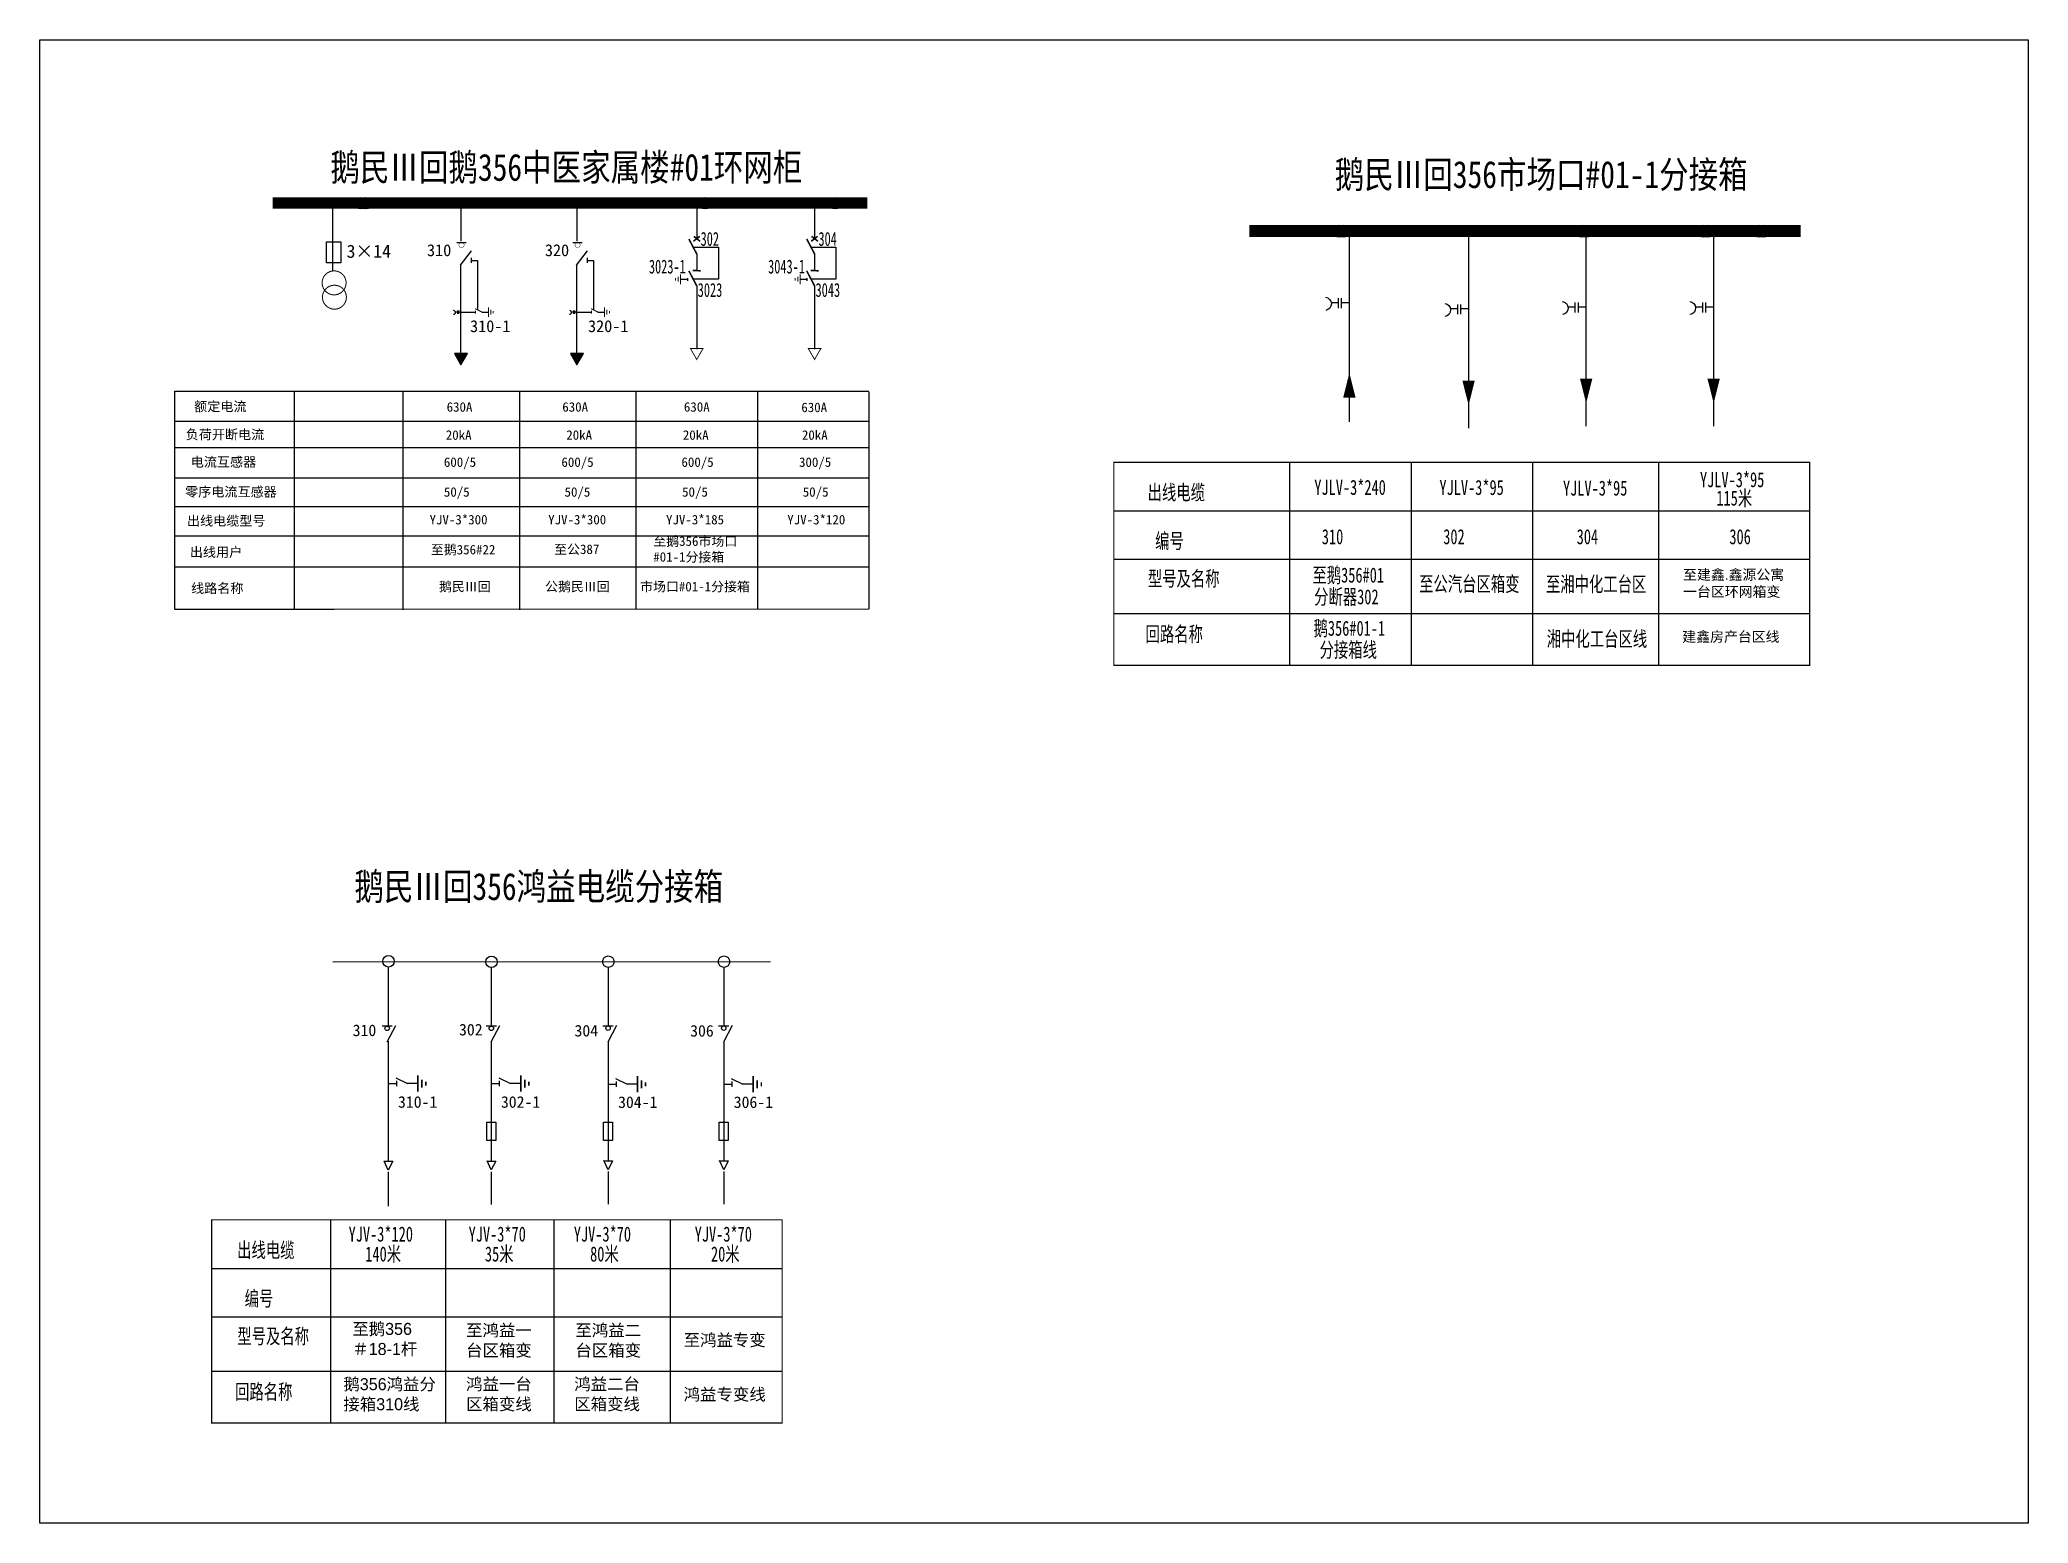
# Model space of a CAD drawing. Extents: x 12 to 356, y -265 to -8.
import ezdxf

# ---------------------------------------------------------------- set-up
doc = ezdxf.new("R2010")
doc.units = 0
doc.header["$LTSCALE"] = 0.774411
doc.linetypes.add('CENTER', pattern=[50.8, 31.75, -6.35, 6.35, -6.35])
doc.layers.get('0').update_dxf_attribs({"linetype": 'CONTINUOUS'})
doc.layers.add('1', color=7, linetype='CONTINUOUS')
doc.layers.add('2', color=7, linetype='CONTINUOUS')
doc.styles.add('DXFS', font='', dxfattribs={"width": 0.7})
doc.styles.add('HZ', font='')
doc.styles.add('ST', font='', dxfattribs={"width": 0.8})
doc.styles.get("Standard").update_dxf_attribs({"font": '', "height": 2.5})
doc.styles.add('STYLE1', font='txt.shx', dxfattribs={"height": 2.6})
doc.styles.add('宋体', font='')
doc.styles.get('DXFS').set_extended_font_data('仿宋_GB2312')
doc.styles.get('HZ').set_extended_font_data('SimSun')
doc.styles.get('ST').set_extended_font_data('SimSun')
doc.styles.get('Standard').set_extended_font_data('SimSun')
doc.styles.get('宋体').set_extended_font_data('SimSun')

# ---------------------------------------------------------------- blocks, each defined once
blk = doc.blocks.new('JD')
for points in [[(-2, 0.2), (-2, -0.2), (2, 0.2), (2, -0.2)], [(1, -1.2), (1, -0.8), (-1, -1.2), (-1, -0.8)], [(-0.5, -1.8), (-0.5, -2.2), (0.5, -1.8), (0.5, -2.2)]]:
    blk.add_trace(points)

msp = doc.modelspace()

# ---------------------------------------------------------------- hatches: boundary and pattern name
for points in [[(84.64, -64.26), (85.77, -62.3), (83.51, -62.3)], [(104.71, -64.26), (105.84, -62.3), (103.58, -62.3)]]:
    msp.add_hatch(color=7).paths.add_polyline_path(points)

# ---------------------------------------------------------------- linework, layer by layer
at = {"color": 0}
for p, q in [((62.42, -36.73), (62.42, -48.05)), ((84.56, -47.04), (84.56, -62.65)), ((104.64, -47.04), (104.64, -62.65)), ((123.79, -49.5), (122.65, -49.5)), ((144.49, -49.5), (143.34, -49.5)), ((55.77, -68.81), (55.77, -106.62)), ((74.58, -69.02), (74.58, -106.68)), ((35.13, -74.02), (50.16, -74.02)), ((50.09, -74.02), (62.77, -74.02)), ((60.27, -74.02), (155.23, -74.02)), ((35.13, -78.58), (50.1, -78.58)), ((50.02, -78.58), (62.7, -78.58)), ((62.49, -78.58), (155.23, -78.58)), ((35.13, -88.79), (49.99, -88.79)), ((49.92, -88.79), (62.59, -88.79)), ((62.38, -88.79), (155.23, -88.79))]:
    msp.add_line(p, q, dxfattribs=at)
at = {"color": 7}
for p, q in [((84.67, -42.9), (84.67, -37.31)), ((104.75, -42.9), (104.75, -37.31))]:
    msp.add_line(p, q, dxfattribs=at)
for p, q in [((125.43, -37.29), (125.43, -42.55)), ((145.82, -37.29), (145.82, -42.55)), ((238.33, -41.06), (238.33, -66.35)), ((83.92, -43.08), (85.56, -43.08)), ((104, -43.08), (105.63, -43.08)), ((258.96, -42.13), (258.96, -67.42)), ((279.3, -41.79), (279.3, -67.09)), ((301.36, -41.79), (301.36, -67.09)), ((86.41, -45.78), (86.41, -46.62)), ((86.43, -46.2), (87.52, -46.2)), ((87.52, -46.2), (87.52, -54.78)), ((106.49, -45.78), (106.49, -46.62)), ((106.51, -46.2), (107.59, -46.2)), ((107.59, -46.2), (107.59, -54.78)), ((125.43, -45.08), (125.43, -47.97)), ((145.82, -45.08), (145.82, -47.97)), ((125.43, -50.61), (125.43, -61.55)), ((145.82, -50.61), (145.82, -61.55)), ((84.64, -55.16), (87.13, -55.16)), ((88.22, -55.14), (89.37, -55.14)), ((104.71, -55.16), (107.2, -55.16)), ((108.3, -55.14), (109.44, -55.14)), ((238.33, -66.71), (238.33, -74.16)), ((258.95, -67.78), (258.95, -75.23)), ((279.29, -67.44), (279.29, -74.89)), ((301.35, -67.44), (301.35, -74.89)), ((228.02, -81.11), (228.02, -116.26)), ((228.02, -81.11), (228.02, -116.26)), ((249.03, -81.11), (249.03, -116.26)), ((270.05, -81.11), (270.05, -116.26)), ((291.83, -81.11), (291.83, -116.26)), ((62.48, -167.57), (138.18, -167.53)), ((72.04, -168.52), (72.04, -178.71)), ((89.89, -168.58), (89.89, -178.63)), ((110.09, -168.54), (110.09, -178.58)), ((130.1, -168.54), (130.1, -178.58)), ((70.98, -178.66), (72.75, -178.66)), ((71.86, -181.43), (73.36, -178.59)), ((89, -178.66), (90.77, -178.66)), ((89.89, -181.43), (91.38, -178.59)), ((109.2, -178.62), (110.97, -178.62)), ((110.09, -181.39), (111.59, -178.54)), ((129.22, -178.62), (130.99, -178.62)), ((130.1, -181.39), (131.6, -178.54)), ((72.04, -181.32), (72.04, -202.03)), ((89.89, -181.36), (89.89, -201.95)), ((110.09, -181.31), (110.09, -201.9)), ((130.1, -181.31), (130.1, -201.9)), ((72.08, -188.61), (73.46, -188.61)), ((73.38, -187.61), (75.38, -188.61)), ((73.46, -188.15), (73.46, -189.07)), ((75.27, -188.57), (77.15, -188.57)), ((89.89, -188.61), (91.27, -188.61)), ((91.19, -187.61), (93.19, -188.61)), ((91.27, -188.15), (91.27, -189.07)), ((93.08, -188.57), (94.96, -188.57)), ((110.09, -188.74), (111.47, -188.74)), ((111.4, -187.74), (113.4, -188.74)), ((111.47, -188.28), (111.47, -189.2)), ((113.28, -188.7), (115.16, -188.7)), ((130.1, -188.74), (131.49, -188.74)), ((131.41, -187.74), (133.41, -188.74)), ((131.49, -188.28), (131.49, -189.2)), ((133.3, -188.7), (135.18, -188.7)), ((71.31, -202.05), (72.83, -202.05)), ((72.05, -203.6), (71.33, -202.03)), ((72.83, -202.05), (72.05, -203.6)), ((89.15, -202.04), (90.67, -202.04)), ((89.89, -203.58), (89.17, -202.01)), ((90.67, -202.04), (89.89, -203.58)), ((109.35, -201.99), (110.88, -201.99)), ((110.1, -203.54), (109.37, -201.97)), ((110.88, -201.99), (110.1, -203.54)), ((129.37, -201.99), (130.89, -201.99)), ((130.11, -203.54), (129.39, -201.97)), ((130.89, -201.99), (130.11, -203.54)), ((62.08, -212.2), (62.08, -247.35)), ((81.94, -212.2), (81.94, -247.35)), ((100.68, -212.2), (100.68, -247.35)), ((120.82, -212.2), (120.82, -247.35))]:
    msp.add_line(p, q)
at = {"color": 0, "linetype": 'Continuous'}
for p, q in [((124.97, -43.92), (129.17, -43.92)), ((129.17, -43.92), (129.17, -49.44)), ((145.29, -43.92), (149.49, -43.92)), ((149.49, -43.92), (149.49, -49.44)), ((123.81, -49.26), (123.81, -49.74)), ((129.17, -49.44), (124.92, -49.44)), ((144.51, -49.26), (144.51, -49.74)), ((149.49, -49.44), (145.24, -49.44))]:
    msp.add_line(p, q, dxfattribs=at)
at = {"linetype": 'Continuous'}
for p, q in [((197.6, -81.11), (318.01, -81.11)), ((197.6, -89.52), (318.07, -89.52)), ((197.6, -97.92), (317.9, -97.92)), ((197.6, -107.28), (318.07, -107.28)), ((41.49, -220.61), (140.1, -220.61)), ((41.49, -229.01), (140.1, -229.01)), ((41.49, -238.37), (140.1, -238.37))]:
    msp.add_line(p, q, dxfattribs=at)
at = {"linetype": 'CENTER'}
for p, q in [((72.05, -203.93), (72.05, -209.82)), ((89.89, -203.91), (89.89, -209.53)), ((110.1, -203.87), (110.1, -209.49)), ((130.11, -203.87), (130.11, -209.49))]:
    msp.add_line(p, q, dxfattribs=at)
at = {"color": 0, "linetype": 'Continuous'}
for points in [[(11.76, -8.03), (355.82, -8.03), (355.82, -264.7), (11.76, -264.7)], [(61.38, -43), (63.84, -43), (63.84, -46.63), (61.38, -46.63)], [(89.13, -195.31), (90.69, -195.31), (90.69, -198.5), (89.13, -198.5)], [(109.31, -195.31), (110.87, -195.31), (110.87, -198.5), (109.31, -198.5)], [(129.33, -195.31), (130.89, -195.31), (130.89, -198.5), (129.33, -198.5)]]:
    msp.add_lwpolyline(points, close=True, dxfattribs=at)
for points, const_width in [([(52.06, -36.28), (154.95, -36.28)], 2), ([(221.06, -41.11), (316.46, -41.11)], 2.1), ([(83.92, -43.08), (85.56, -43.08)], 0.139), ([(104, -43.08), (105.63, -43.08)], 0.139), ([(125.43, -45.08), (124.07, -42.5)], 0.273), ([(125.95, -42.04), (124.85, -42.9)], 0.273), ([(124.92, -42.04), (126.01, -42.9)], 0.273), ([(145.82, -45.08), (144.46, -42.5)], 0.273), ([(146.34, -42.04), (145.24, -42.9)], 0.273), ([(145.31, -42.04), (146.4, -42.9)], 0.273), ([(125.43, -50.61), (124.07, -48.02)], 0.273), ([(126.13, -48), (124.74, -47.95)], 0.273), ([(145.82, -50.61), (144.46, -48.02)], 0.273), ([(146.52, -48), (145.13, -47.95)], 0.273), ([(87.08, -54.56), (88.29, -55.16)], 0.182), ([(87.13, -54.88), (87.13, -55.44)], 0.182), ([(107.15, -54.56), (108.37, -55.16)], 0.182), ([(107.2, -54.88), (107.2, -55.44)], 0.182)]:
    msp.add_lwpolyline(points, dxfattribs=dict(const_width=const_width))
at = {"const_width": 0.0695}
for points in [[(84.28, -43.54, 1), (85.19, -43.54, 1)], [(104.36, -43.54, 1), (105.26, -43.54, 1)]]:
    msp.add_lwpolyline(points, format="xyb", close=True, dxfattribs=at)
at = {"color": 0, "const_width": 0.175}
for points in [[(64.76, -50.09, -1), (60.61, -50.09, -1)], [(64.81, -52.57, -1), (60.67, -52.57, -1)]]:
    msp.add_lwpolyline(points, format="xyb", close=True, dxfattribs=at)
for points, format in [([(83.32, -54.84, -0.877934), (83.33, -55.58)], "xyb"), ([(103.39, -54.84, -0.877934), (103.4, -55.58)], "xyb"), ([(234.22, -52.57, -0.877934), (234.26, -54.86)], "xyb"), ([(254.85, -53.64, -0.877934), (254.89, -55.93)], "xyb"), ([(275.18, -53.3, -0.877934), (275.23, -55.59)], "xyb"), ([(297.24, -53.3, -0.877934), (297.29, -55.59)], "xyb"), ([(238.36, -69.94, 2.15, 0, 0), (238.36, -65.67, 0, 0, 0)], "xyseb"), ([(258.99, -66.99, 2.15, 0, 0), (258.99, -71.26, 0, 0, 0)], "xyseb"), ([(279.33, -66.66, 2.15, 0, 0), (279.33, -70.93, 0, 0, 0)], "xyseb"), ([(301.39, -66.66, 2.15, 0, 0), (301.39, -70.93, 0, 0, 0)], "xyseb")]:
    msp.add_lwpolyline(points, format=format)
for points in [[(84.03, -54.9), (84.03, -55.45)], [(84.2, -54.9), (84.2, -55.45)], [(104.1, -54.9), (104.1, -55.45)], [(104.27, -54.9), (104.27, -55.45)], [(236.43, -53.54), (235.24, -53.54)], [(236.43, -52.74), (236.43, -54.46)], [(236.96, -52.74), (236.96, -54.46)], [(238.33, -53.54), (236.96, -53.54)], [(257.05, -54.61), (255.86, -54.61)], [(257.05, -53.81), (257.05, -55.53)], [(257.58, -53.81), (257.58, -55.53)], [(258.95, -54.61), (257.58, -54.61)], [(277.39, -54.27), (276.2, -54.27)], [(277.39, -53.48), (277.39, -55.2)], [(277.92, -53.48), (277.92, -55.2)], [(279.29, -54.27), (277.92, -54.27)], [(299.45, -54.27), (298.26, -54.27)], [(299.45, -53.48), (299.45, -55.2)], [(299.98, -53.48), (299.98, -55.2)], [(301.35, -54.27), (299.98, -54.27)], [(84.03, -55.16), (83.64, -55.16)], [(84.64, -55.16), (84.2, -55.16)], [(104.1, -55.16), (103.72, -55.16)], [(104.71, -55.16), (104.27, -55.16)]]:
    msp.add_lwpolyline(points)
at = {"color": 0, "const_width": 0.153}
for points in [[(124.34, -61.44), (125.43, -63.35), (126.53, -61.44)], [(144.73, -61.44), (145.82, -63.35), (146.92, -61.44)]]:
    msp.add_lwpolyline(points, close=True, dxfattribs=at)
at = {"color": 7}
for points in [[(84.64, -64.26), (85.77, -62.3), (83.51, -62.3)], [(104.71, -64.26), (105.84, -62.3), (103.58, -62.3)]]:
    msp.add_lwpolyline(points, close=True, dxfattribs=at)
at = {"linetype": 'Continuous', "const_width": 0.21}
for points in [[(228.02, -81.11), (197.6, -81.11), (197.6, -116.26), (318.01, -116.26), (318.01, -81.11), (228.02, -81.11)], [(71.91, -212.2), (41.49, -212.2), (41.49, -247.35), (140.22, -247.35), (140.22, -212.2), (71.91, -212.2)]]:
    msp.add_lwpolyline(points, dxfattribs=at)
for centre, radius in [((67.31, -36.3), 0.996), ((67.93, -36.3), 0.996), ((68.17, -36.3), 0.996), ((126.79, -36.3), 0.996), ((126.88, -36.3), 0.996), ((149.39, -36.3), 0.996), ((236.64, -41.14), 1.05), ((237.29, -41.14), 1.05), ((278.66, -41.14), 1.05), ((279.31, -41.14), 1.05), ((299.68, -41.14), 1.05), ((300.33, -41.14), 1.05), ((309.34, -41.14), 1.05), ((309.98, -41.14), 1.05), ((72.09, -167.47), 0.996), ((89.93, -167.58), 0.996), ((110.13, -167.54), 0.996), ((130.15, -167.54), 0.996), ((71.86, -179.09), 0.384), ((89.89, -179.09), 0.384), ((110.09, -179.04), 0.384), ((130.1, -179.04), 0.384)]:
    msp.add_circle(centre, radius)
for points in [[(77.04, -190.03), (77.32, -190.03), (77.04, -187.23), (77.32, -187.23)], [(78.02, -187.93), (77.74, -187.93), (78.02, -189.33), (77.74, -189.33)], [(78.44, -188.98), (78.72, -188.98), (78.44, -188.28), (78.72, -188.28)], [(94.85, -190.03), (95.13, -190.03), (94.85, -187.23), (95.13, -187.23)], [(95.83, -187.93), (95.55, -187.93), (95.83, -189.33), (95.55, -189.33)], [(96.25, -188.98), (96.53, -188.98), (96.25, -188.28), (96.53, -188.28)], [(115.05, -190.15), (115.33, -190.15), (115.05, -187.35), (115.33, -187.35)], [(116.03, -188.05), (115.75, -188.05), (116.03, -189.45), (115.75, -189.45)], [(116.45, -189.1), (116.73, -189.1), (116.45, -188.4), (116.73, -188.4)], [(135.07, -190.15), (135.35, -190.15), (135.07, -187.35), (135.35, -187.35)], [(136.05, -188.05), (135.77, -188.05), (136.05, -189.45), (135.77, -189.45)], [(136.47, -189.1), (136.75, -189.1), (136.47, -188.4), (136.75, -188.4)]]:
    msp.add_trace(points)
at = {"layer": '1'}
for points in [[(83.31, -54.83, -0.877934), (83.33, -55.57)], [(103.39, -54.83, -0.877934), (103.4, -55.57)]]:
    msp.add_lwpolyline(points, format="xyb", dxfattribs=at)
at = {"layer": '2'}
for p, q in [((84.56, -47.04), (86.44, -44.53)), ((104.64, -47.04), (106.52, -44.53)), ((35.13, -68.81), (50.1, -68.81)), ((35.13, -106.62), (35.13, -68.81)), ((50.02, -68.81), (62.7, -68.81)), ((62.49, -68.81), (155.23, -68.81)), ((94.74, -68.85), (94.74, -106.68)), ((114.89, -68.97), (114.89, -106.43)), ((135.97, -68.97), (135.97, -106.56)), ((155.23, -68.95), (155.23, -106.54)), ((35.13, -83.83), (60.09, -83.83)), ((49.71, -83.83), (62.39, -83.83)), ((62.17, -83.83), (155.23, -83.83)), ((35.13, -93.84), (155.23, -93.84)), ((50.1, -99.31), (35.13, -99.31)), ((62.7, -99.31), (50.02, -99.31)), ((155.23, -99.31), (62.49, -99.31)), ((50.1, -106.62), (35.13, -106.62)), ((62.7, -106.62), (50.02, -106.62)), ((155.23, -106.54), (62.49, -106.62))]:
    msp.add_line(p, q, dxfattribs=at)

# ---------------------------------------------------------------- block references
at = {"xscale": 0.4250017950198526, "yscale": 0.4250017950198526, "zscale": 0.4250017950949055}
for p, rotation in [((122.63, -49.47), 270), ((143.33, -49.47), 270), ((89.38, -55.17), 90), ((109.46, -55.17), 90)]:
    msp.add_blockref('JD', p, dxfattribs=dict(at, rotation=rotation))

# ---------------------------------------------------------------- texts
at = {"color": 0}
for s, height, p in [('3×14', 2.261, (64.84, -45.75)), ('310', 2.055, (78.76, -45.47)), ('320', 2.055, (99.16, -45.47)), ('310-1', 2.055, (86.21, -58.61)), ('320-1', 2.055, (106.62, -58.61)), ('630A', 1.639, (82.16, -72.38)), ('630A', 1.639, (102.17, -72.38)), ('630A', 1.639, (123.21, -72.38)), ('630A', 1.639, (143.53, -72.45)), ('20kA', 1.639, (82.01, -77.24)), ('20kA', 1.639, (102.86, -77.24)), ('20kA', 1.639, (123.03, -77.24)), ('20kA', 1.639, (143.63, -77.24)), ('600/5', 1.639, (81.68, -81.93)), ('600/5', 1.639, (102.02, -81.93)), ('600/5', 1.639, (122.79, -81.93)), ('300/5', 1.639, (143.13, -81.93)), ('50/5', 1.639, (81.68, -87.09)), ('50/5', 1.639, (102.56, -87.09)), ('50/5', 1.639, (122.9, -87.09)), ('50/5', 1.639, (143.78, -87.09))]:
    msp.add_text(s, height=height, dxfattribs=at).set_placement(p)
at = {"style": '宋体', "width": 0.65}
for s, p in [('302', (126.1, -43.68)), ('304', (146.49, -43.68)), ('3023-1', (117.16, -48.47)), ('3043-1', (137.78, -48.47)), ('3023', (125.6, -52.52)), ('3043', (145.99, -52.52))]:
    msp.add_text(s, height=2.403, dxfattribs=at).set_placement(p)
at = {"color": 0, "style": 'HZ'}
for s, p in [('额定电流', (38.47, -72.31)), ('负荷开断电流', (37, -77.16)), ('电流互感器', (37.88, -81.9)), ('零序电流互感器', (36.91, -87.07)), ('出线电缆型号', (37.22, -92.09)), ('出线用户', (37.72, -97.5)), ('线路名称', (37.94, -103.76))]:
    msp.add_text(s, height=1.661, dxfattribs=at).set_placement(p)
for s, p in [('310', (65.9, -180.42)), ('302', (84.3, -180.3)), ('304', (104.28, -180.48)), ('306', (124.29, -180.5)), ('310-1', (73.74, -192.81)), ('302-1', (91.55, -192.81)), ('304-1', (111.82, -192.85)), ('306-1', (131.83, -192.85))]:
    msp.add_text(s, height=2).set_placement(p)
at = {"color": 0, "attachment_point": 1}
for s, insert, char_height, width in [('YJV-3*300', (79.2, -90.24), 1.639, 8.1234), ('YJV-3*300', (99.73, -90.24), 1.639, 8.1234), ('YJV-3*185', (120.12, -90.24), 1.639, 8.1234), ('YJV-3*120', (141.1, -90.24), 1.639, 8.1234), ('至鹅356#22', (79.43, -95.43), 1.639, 17.9894), ('至公387', (100.76, -95.37), 1.639, 17.9894), ('至鹅356市场口#01-1分接箱', (117.91, -93.96), 1.6394, 19.4347), ('鹅民Ⅲ回', (80.82, -101.82), 1.639, 17.9894), ('公鹅民Ⅲ回', (99.19, -101.82), 1.639, 17.9894), ('市场口#01-1分接箱', (115.63, -101.82), 1.6394, 20.4849)]:
    msp.add_mtext(s, dxfattribs=dict(at, insert=insert, char_height=char_height, width=width))
at = {"color": 1, "linetype": 'Continuous', "char_height": 1.7632, "width": 19.5982, "attachment_point": 1, "style": 'STYLE1'}
for s, insert in [('{\\f\uffbfﾬￌﾣﾤ_GB2312|b0|i0|c134|p49;\\C256;至建鑫.鑫源公寓一台区环网箱变}', (296.1, -99.7)), ('{\\f\uffbfﾬￌﾣﾤ_GB2312|b0|i0|c134|p49;\\C256;建鑫房产台区线}', (295.96, -110.43))]:
    msp.add_mtext(s, dxfattribs=dict(at, insert=insert))
at = {"color": 1, "char_height": 2.0824, "attachment_point": 1}
for s, insert, width in [('{\\f\uffbfﾬￌﾣﾤ_GB2312|b0|i0|c134|p49;\\C7;至鹅356＃18-1杆}', (65.83, -230.04), 13.0699), ('{\\f\uffbfﾬￌﾣﾤ_GB2312|b0|i0|c134|p49;\\C7;至鸿益一台区箱变}', (85.52, -230.28), 13.0699), ('{\\f\uffbfﾬￌﾣﾤ_GB2312|b0|i0|c134|p49;\\C7;至鸿益二台区箱变}', (104.44, -230.28), 13.0699), ('{\\f\uffbfﾬￌﾣﾤ_GB2312|b0|i0|c134|p49;\\C7;至鸿益专变}', (123.17, -231.96), 17.1986), ('{\\f\uffbfﾬￌﾣﾤ_GB2312|b0|i0|c134|p49;\\C7;鹅356鸿益分接箱310线}', (64.29, -239.6), 15.9825), ('{\\f\uffbfﾬￌﾣﾤ_GB2312|b0|i0|c134|p49;\\C7;鸿益一台区箱变线}', (85.52, -239.58), 13.0699), ('{\\f\uffbfﾬￌﾣﾤ_GB2312|b0|i0|c134|p49;\\C7;鸿益二台区箱变线}', (104.24, -239.58), 13.0699), ('{\\f\uffbfﾬￌﾣﾤ_GB2312|b0|i0|c134|p49;\\C7;鸿益专变线}', (123.17, -241.36), 17.1986)]:
    msp.add_mtext(s, dxfattribs=dict(at, insert=insert, width=width))
at = {"layer": '1'}
for s, height, style, width, p in [('鹅民Ⅲ回鹅356中医家属楼#01环网柜', 4.68, 'ST', 0.8, (62.04, -32.43)), ('鹅民Ⅲ回356市场口#01-1分接箱', 4.68, 'ST', 0.8, (235.83, -33.68)), ('出线电缆', 2.6, 'DXFS', 0.7, (203.45, -87.64)), ('YJLV-3*240', 2.6, 'DXFS', 0.7, (232.29, -86.77)), ('YJLV-3*95', 2.6, 'DXFS', 0.7, (253.94, -86.79)), ('YJLV-3*95', 2.6, 'DXFS', 0.7, (275.32, -86.9)), ('YJLV-3*95', 2.6, 'DXFS', 0.7, (299.02, -85.44)), ('115米', 2.6, 'DXFS', 0.7, (301.86, -88.63)), ('310', 2.6, 'DXFS', 0.7, (233.59, -95.31)), ('302', 2.6, 'DXFS', 0.7, (254.6, -95.31)), ('304', 2.6, 'DXFS', 0.7, (277.69, -95.31)), ('306', 2.6, 'DXFS', 0.7, (304.11, -95.31)), ('编号', 2.6, 'DXFS', 0.7, (204.75, -96.04)), ('型号及名称', 2.6, 'DXFS', 0.7, (203.49, -102.56)), ('至鹅356#01', 2.6, 'DXFS', 0.7, (231.96, -101.95)), ('分断器302', 2.6, 'DXFS', 0.7, (232.26, -105.71)), ('至公汽台区箱变', 2.6, 'DXFS', 0.7, (250.42, -103.47)), ('至湘中化工台区', 2.6, 'DXFS', 0.7, (272.37, -103.52)), ('鹅356#01-1', 2.6, 'DXFS', 0.7, (232.16, -111.15)), ('湘中化工台区线', 2.6, 'DXFS', 0.7, (272.51, -112.98)), ('分接箱线', 2.6, 'DXFS', 0.7, (233.2, -114.88)), ('YJV-3*120', 2.6, 'DXFS', 0.7, (65.19, -215.97)), ('YJV-3*70', 2.6, 'DXFS', 0.7, (85.96, -215.97)), ('YJV-3*70', 2.6, 'DXFS', 0.7, (104.16, -215.97)), ('YJV-3*70', 2.6, 'DXFS', 0.7, (125.08, -215.97)), ('出线电缆', 2.6, 'DXFS', 0.7, (45.9, -218.73)), ('140米', 2.6, 'DXFS', 0.7, (68.08, -219.42)), ('35米', 2.6, 'DXFS', 0.7, (88.78, -219.42)), ('80米', 2.6, 'DXFS', 0.7, (106.98, -219.42)), ('20米', 2.6, 'DXFS', 0.7, (127.9, -219.42)), ('编号', 2.6, 'DXFS', 0.7, (47.2, -227.12)), ('型号及名称', 2.6, 'DXFS', 0.7, (45.94, -233.64))]:
    msp.add_text(s, height=height, dxfattribs=dict(at, style=style, width=width)).set_placement(p)
at = {"layer": '1', "attachment_point": 1}
for s, insert, char_height, width, style in [('回路名称', (203.09, -109.56), 2.6, 13.9204, 'DXFS'), ('鹅民Ⅲ回356鸿益电缆分接箱', (66.2, -152.19), 4.68, 76.291, 'ST'), ('回路名称', (45.54, -240.65), 2.6, 13.9204, 'DXFS')]:
    msp.add_mtext(s, dxfattribs=dict(at, insert=insert, char_height=char_height, width=width, style=style))

doc.saveas('drawing.dxf')
